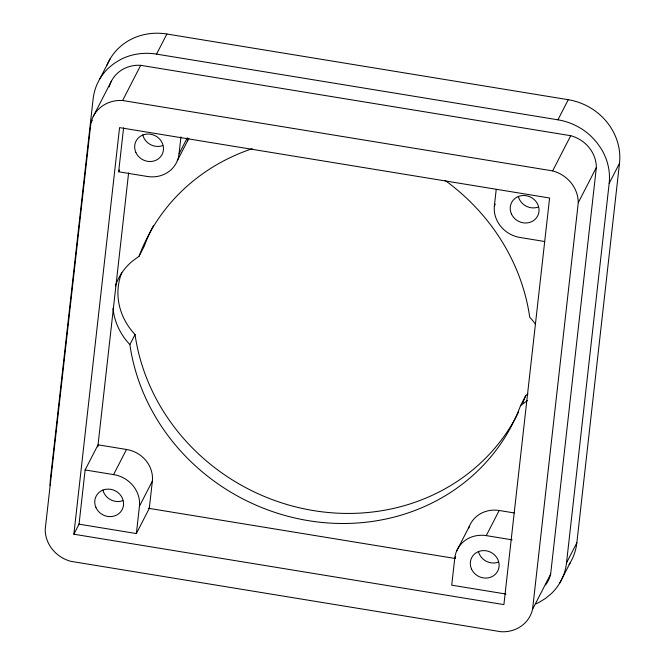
<?xml version="1.0" encoding="UTF-8"?>
<svg xmlns="http://www.w3.org/2000/svg" width="665" height="665" viewBox="0 0 665 665"><rect width="100%" height="100%" fill="white"/><g stroke="black" fill="none" stroke-linecap="round" stroke-linejoin="round"><path stroke-width="1" d="M92.294 120.215L90.906 122.925L45.195 529.531A32.951 30.399 27.2 0 0 70.823 561.327L500.853 631.717A32.951 30.399 27.2 0 0 532.565 609.306L550.653 574.119L596.355 167.514A32.951 30.399 27.2 0 0 570.728 135.71L140.697 65.328A32.951 30.399 27.2 0 0 109.193 86.899M73.865 534.219L119.567 127.614L549.598 198.004L503.895 604.61L73.865 534.219L79.434 523.397M85.128 469.956L79.035 524.17L136.375 533.554L149.284 508.417L152.36 481.103A29.285 27.024 27.2 0 0 126.491 449.482L98.046 444.819L85.128 469.956L113.574 474.611A29.285 27.024 27.2 0 1 139.442 506.24L136.375 533.554M187.355 137.688L179.051 153.848A29.285 27.024 27.2 0 1 147.539 176.508L118.644 171.778L123.59 127.796M97.813 446.872L128.603 172.925M179.051 153.848L180.955 136.907M455.675 556.48L454.752 558.276L451.726 585.175L505.99 594.053M544.61 241.503L520.23 237.513A29.285 27.024 27.2 0 1 494.361 205.884L496.181 189.7M532.565 609.306L578.267 202.7L596.355 167.514M535.957 603.82A58.578 54.04 27.2 0 0 539.24 602.249L545.408 598.5L550.952 593.978A58.578 54.04 27.2 0 0 566.505 562.914L609.165 183.415A58.578 54.04 27.2 0 0 601.027 148.47L596.68 142.327L591.567 136.732A58.578 54.04 27.2 0 0 557.918 119.816L156.558 54.114A58.578 54.04 27.2 0 0 120.39 59.609L114.23 63.358L108.686 67.88A58.578 54.04 27.2 0 0 93.125 98.944L50.474 478.443A58.578 54.04 27.2 0 0 50.166 485.6M569.082 564.552A58.578 54.04 27.2 0 0 576.838 542.806L619.497 163.307A58.578 54.04 27.2 0 0 568.251 99.708L166.89 34.015A58.578 54.04 27.2 0 0 106.99 65.128M99.825 78.911L110.157 58.811M93.241 116.458L111.321 81.271M90.906 122.925A32.951 30.399 27.2 0 1 122.618 100.506L140.697 65.328M156.558 54.114L166.89 34.015M118.644 171.778L119.567 169.982M177.339 160.714L188.877 138.278M115.344 286.199A62.651 57.805 27.2 0 1 132.302 261.237L139.093 256.208L144.255 246.15A205.019 189.134 27.2 0 1 153.557 225.385M527.337 400.621L520.545 405.65A205.019 189.134 27.2 0 1 310.023 520.919A205.019 189.134 27.2 0 1 129.883 344.595L135.053 334.545A62.651 57.805 27.2 0 1 121.77 272.667M113.574 474.611L126.491 449.482M139.442 506.24L152.36 481.103M494.361 205.884L495.284 204.089M557.918 119.816L568.251 99.708M578.267 202.7A32.951 30.399 27.2 0 0 552.648 170.897L570.728 135.71M609.165 183.415L619.497 163.307M520.545 405.65L525.707 395.6L527.977 393.921M456.464 551.401L469.374 526.273M454.752 558.276A29.285 27.024 27.2 0 1 486.265 535.616L499.182 510.487L514.128 512.931M566.505 562.914L576.838 542.806M559.814 582.947L570.146 562.839M122.618 100.506L552.648 170.897M486.265 535.616L512.166 539.855M148.262 508.251L455.425 558.534M498.318 562.183A14.647 13.508 27.2 0 1 478.409 551.401M468.692 528.168A29.285 27.024 27.2 0 1 499.182 510.487M122.759 500.703A14.647 13.508 27.2 0 1 102.851 489.93M538.234 207.081A14.647 13.508 27.2 0 1 518.326 196.3M518.642 411.959A205.019 189.134 27.2 0 1 305.759 509.174A205.019 189.134 27.2 0 1 135.053 334.545M525.691 395.592A205.019 189.134 27.2 0 1 522.765 402.957M139.085 256.216A205.019 189.134 27.2 0 1 252.176 148.719M445.151 180.473A205.019 189.134 27.2 0 1 529.731 317.263A62.651 57.805 27.2 0 1 535.408 324.113M550.653 574.119A32.951 30.399 27.2 0 1 545.558 584.959M129.883 344.595A62.651 57.805 27.2 0 1 113.008 308.336M162.676 145.602A14.647 13.508 27.2 0 1 142.767 134.829M188.444 139.193A29.285 27.024 27.2 0 1 187.314 140.88M471.551 569.09A14.647 13.508 27.2 0 0 496.373 573.155A14.647 13.508 27.2 0 0 486.248 550.795A14.647 13.508 27.2 0 0 471.551 569.09M95.984 507.619A14.647 13.508 27.2 0 0 120.814 511.684A14.647 13.508 27.2 0 0 110.689 489.324A14.647 13.508 27.2 0 0 95.984 507.619M511.46 213.989A14.647 13.508 27.2 0 0 536.289 218.054A14.647 13.508 27.2 0 0 526.165 195.693A14.647 13.508 27.2 0 0 511.46 213.989M135.901 152.518A14.647 13.508 27.2 0 0 160.731 156.583A14.647 13.508 27.2 0 0 150.598 134.222A14.647 13.508 27.2 0 0 135.901 152.518"/></g></svg>
